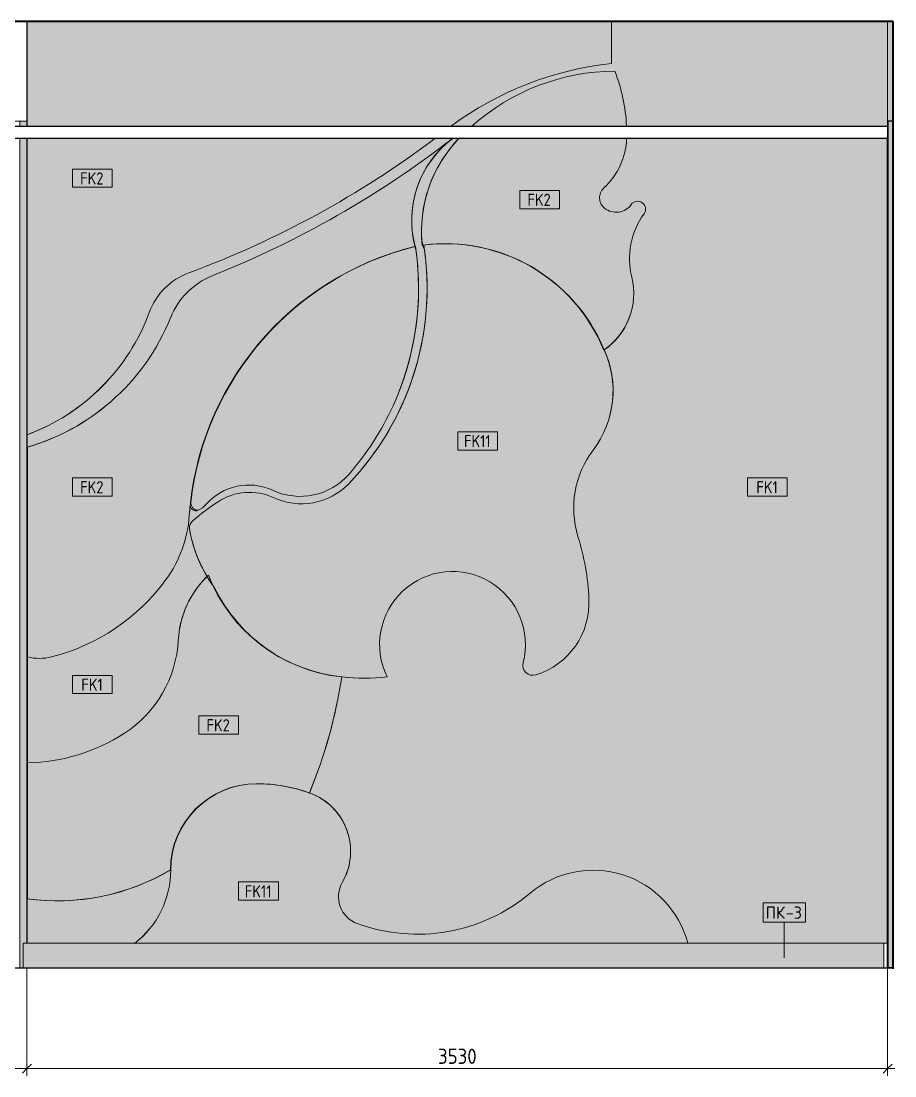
# Model space of a CAD drawing. Header units: millimetres. Extents: x 39286 to 136192, y -1987 to 27400.
# Drawn here: x 114817 to 118401, y -444 to 3881 of the extents above; entities that cross this region are included whole.
import ezdxf

# ---------------------------------------------------------------- set-up
doc = ezdxf.new("R2010")
doc.units = ezdxf.units.MM
for name, color, linetype, lineweight in [('A-ANNO-DIMS', 7, 'Continuous', 9), ('A-ANNO-DIMS-25', 7, 'Continuous', 9), ('A-FLOR', 7, 'Continuous', 9), ('A-GENM', 7, 'Continuous', 9), ('A-GENM-IDEN', 7, 'Continuous', 9), ('A-GLAZ-CWMG', 7, 'Continuous', 9), ('A-WALL-IDEN', 7, 'Continuous', 9), ('A-WALL-PATT', 7, 'Continuous', 9), ('I-WALL', 7, 'Continuous', 9)]:
    doc.layers.add(name, color=color, linetype=linetype, lineweight=lineweight)
for name, color, linetype, lineweight, true_color in [('A-CLNG-FNSH-1', 7, 'Continuous', 30, 0x3c3c3c), ('A-FLOR-1', 7, 'Continuous', 9, 0x787878), ('A-FLOR-FNSH-1', 7, 'Continuous', 40, 0x3c3c3c), ('A-FLOR-FNSH-2', 7, 'Continuous', 30, 0x3c3c3c), ('A-WALL-4', 7, 'Continuous', 30, 0x3c3c3c), ('A-WALL-5', 7, 'Continuous', 40, 0x3c3c3c), ('A-WALL-FNSH-3', 7, 'Continuous', 30, 0x3c3c3c), ('I-WALL-1', 7, 'Continuous', 9, 0x787878)]:
    doc.layers.add(name, color=color, linetype=linetype, lineweight=lineweight, true_color=true_color)
doc.styles.add('GOST Common_5', font='GOST_Common.ttf', dxfattribs={"width": 0.9, "height": 50})
doc.styles.add('GOST Common_6', font='GOST_Common.ttf', dxfattribs={"height": 50})
doc.styles.add('ISOCPEUR_2', font='isocpeur.ttf', dxfattribs={"width": 0.9, "height": 62.5})
doc.dimstyles.new('ISO-2_5_0_9К_БОЛЬШОЙ_округление', dxfattribs={"dimscale": 304.8, "dimtxt": 62.248823, "dimasz": 0.123031, "dimexe": 0.098425, "dimexo": 0, "dimgap": 0, "dimtad": 1, "dimdec": 0, "dimrnd": 10, "dimzin": 0, "dimdsep": 46, "dimtxsty": 'ISOCPEUR_2', "dimblk1": 'OBLIQUE', "dimblk2": 'OBLIQUE', "dimsah": 1, "dimcen": 0.09, "dimdle": 0.098425, "dimazin": 0, "dimtfac": 1, "dimtdec": 4, "dimtix": 1, "dimtmove": 0, "dimatfit": 3, "dimfxl": 1, "dimtvp": 1, "dimtolj": 1, "dimtzin": 0, "dimarcsym": 2})
pattern_1 = [(45, (142208.06, 0), (-14.25598, 14.25598), []), (45, (142222.316, 0), (-14.25598, 14.25598), [25.202, -5.04, 0.8382, -4.202])]

# ---------------------------------------------------------------- blocks, each defined once
blk = doc.blocks.new('Плинтус - Плинтус керамогранит бежевый-32865269-Развертка 1_38-5')
at = {"layer": 'A-GENM'}
blk.add_hatch(color=256, dxfattribs=at).paths.add_polyline_path([(-44080.6, 0), (-42416, 0), (-42416, 100), (-45946, 100), (-45946, 0), (-44202.1, 0)])
for q in [(-42416, 100), (-45946, 0)]:
    blk.add_line((-45946, 100), q, dxfattribs=at)
blk = doc.blocks.new('Плинтус - Плинтус керамогранит бежевый-32865270-Развертка 1_38-5')
at = {"layer": 'A-GENM'}
for p, q in [((-42401, 100), (-42416, 100)), ((-42416, 0), (-42416, 100)), ((-42401, 0), (-42401, 100)), ((-42416, 0), (-42401, 0))]:
    blk.add_line(p, q, dxfattribs=at)
blk = doc.blocks.new('Плинтус - Плинтус керамогранит светло-серый-29857680-Развертка 1_38-5')
at = {"layer": 'A-GENM'}
blk.add_line((-45946, 0), (-45946, 100), dxfattribs=at)
blk = doc.blocks.new('Прямоугольный импост - Импост структурный с накладкой - 160мм Темный-V76-Развертка 1_38-5')
at = {"layer": 'A-GLAZ-CWMG'}
blk.add_hatch(color=256, dxfattribs=at).paths.add_polyline_path([(-45960, 0), (-45946, 0), (-45946, 100), (-45931, 100), (-45931, 2100), (-45960, 2100), (-45960, 40)])
blk.add_line((-45960, 2100), (-45960, 0), dxfattribs=at)
blk = doc.blocks.new('Прямоугольный импост - Импост структурный с накладкой - 160мм Темный-V78-Развертка 1_38-5')
at = {"layer": 'A-GLAZ-CWMG'}
h = blk.add_hatch(color=256, dxfattribs=at)
h.paths.add_polyline_path([(-45960, 2100), (-45931, 2100), (-45931, 3400), (-45960, 3400), (-45960, 2115)])
h.paths.add_polyline_path([(-45960, 3450), (-45931, 3450), (-45931, 3470), (-45960, 3470), (-45960, 3453.9)])
for p, q in [((-45960, 3470), (-45960, 3450)), ((-45960, 3400), (-45960, 2100))]:
    blk.add_line(p, q, dxfattribs=at)
blk = doc.blocks.new('М_стена_0001 - Типоразмер_без рамки-25382661-Развертка 1_38-5')
at = {"layer": 'A-WALL-IDEN'}
for p, q in [((-48378.1, 1988.1), (-48541.3, 1988.1)), ((-48541.3, 1988.1), (-48541.3, 1913.1)), ((-48378.1, 1913.1), (-48378.1, 1988.1)), ((-48541.3, 1913.1), (-48378.1, 1913.1))]:
    blk.add_line(p, q, dxfattribs=at)
blk = doc.blocks.new('Mark Reiling - Mark Reiling-26174330-Развертка 1_38-5')
at = {"layer": 'A-GENM-IDEN'}
for p, q in [((-42911.7, 265.6), (-42911.7, 186.8)), ((-42911.7, 265.6), (-42738.2, 265.6)), ((-42738.2, 265.6), (-42911.7, 265.6)), ((-42911.7, 265.6), (-42911.7, 186.8)), ((-42738.2, 186.8), (-42738.2, 265.6)), ((-42738.2, 186.8), (-42738.2, 265.6)), ((-42911.7, 186.8), (-42738.2, 186.8)), ((-42911.7, 186.8), (-42738.2, 186.8))]:
    blk.add_line(p, q, dxfattribs=at)
blk = doc.blocks.new('DIMBLOCK65-Развертка 1_38-5')
at = {"layer": 'A-ANNO-DIMS-25'}
for p, q in [((112632.9, 0), (112632.9, -443.6)), ((112632.9, -413.6), (112632.9, 0)), ((114840.9, 0), (114840.9, -443.6)), ((114840.9, -413.6), (114840.9, 0)), ((112632.9, -413.6), (114840.9, -413.6))]:
    blk.add_line(p, q, dxfattribs=at)
at = {"layer": 'A-ANNO-DIMS-25', "lineweight": 20}
for p, q in [((112632.9, -413.6), (112614.2, -432.4)), ((112632.9, -413.6), (112651.7, -394.9)), ((114840.9, -413.6), (114822.2, -432.4)), ((114840.9, -413.6), (114859.7, -394.9))]:
    blk.add_line(p, q, dxfattribs=at)
at = {"layer": 'A-ANNO-DIMS-25', "color": 0, "insert": (113663.3, -332), "char_height": 62.5, "width": 176.691, "attachment_point": 1, "line_spacing_factor": 1.149209, "style": 'ISOCPEUR_2'}
blk.add_mtext('2210', dxfattribs=at)
blk = doc.blocks.new('_Oblique')
at = {"color": 0, "linetype": 'ByBlock', "lineweight": -2}
blk.add_line((-0.5, -0.5), (0.5, 0.5), dxfattribs=at)
blk = doc.blocks.new('DIMBLOCK66-Развертка 1_38-5')
at = {"layer": 'A-ANNO-DIMS-25'}
for p, q in [((114840.9, 0), (114840.9, -443.6)), ((114840.9, -413.6), (114840.9, 0)), ((118370.9, 0), (118370.9, -443.6)), ((118370.9, -413.6), (118370.9, 0)), ((114840.9, -413.6), (118400.9, -413.6))]:
    blk.add_line(p, q, dxfattribs=at)
at = {"layer": 'A-ANNO-DIMS-25', "lineweight": 20}
for p, q in [((114840.9, -413.6), (114822.2, -432.4)), ((114840.9, -413.6), (114859.7, -394.9)), ((118370.9, -413.6), (118352.2, -432.4)), ((118370.9, -413.6), (118389.7, -394.9))]:
    blk.add_line(p, q, dxfattribs=at)
at = {"layer": 'A-ANNO-DIMS-25', "color": 0, "insert": (116526.9, -332), "char_height": 62.5, "width": 189.619, "attachment_point": 1, "line_spacing_factor": 1.149209, "style": 'ISOCPEUR_2'}
blk.add_mtext('3530', dxfattribs=at)

msp = doc.modelspace()

# ---------------------------------------------------------------- hatches: boundary and pattern name
at = {"layer": 'A-FLOR-1'}
h = msp.add_hatch(dxfattribs=at)
h.set_pattern_fill('FP_40', color=256, style=0, pattern_type=2)
h.set_pattern_definition(pattern_1)
h.paths.add_polyline_path([(116691.3, 3880), (118391.9, 3880), (118391.9, 3880.6), (114577.3, 3880.6), (114577.3, 3880), (116448.3, 3880)])
at = {"layer": 'A-WALL-PATT'}
h = msp.add_hatch(color=256, dxfattribs=at)
h.paths.add_polyline_path([(118370.9, 100), (118370.9, 3400), (117300.4, 3400), (117298.1, 3371.3), (117293, 3343.1), (117285.1, 3315.4), (117274.5, 3288.7), (117261.3, 3263.2), (117245.5, 3239.2), (117227.5, 3216.8), (117207.2, 3196.3), (117198.5, 3186.1), (117192.6, 3174), (117189.7, 3160.8), (117190.3, 3147.4), (117194.1, 3134.4), (117200.9, 3122.8), (117210.4, 3113.3), (117225.4, 3104.1), (117242, 3098.6), (117259.4, 3097), (117276.7, 3099.5), (117293.1, 3105.8), (117307.5, 3115.7), (117325.2, 3134.7), (117332.4, 3139.2), (117340.5, 3141.6), (117349, 3141.8), (117357.3, 3139.9), (117364.7, 3135.8), (117370.9, 3130), (117375.3, 3122.8), (117377.8, 3114.6), (117378, 3106.2), (117376, 3097.9), (117372, 3090.5), (117356.9, 3067.6), (117343.9, 3043.6), (117333, 3018.5), (117324.4, 2992.6), (117318, 2966), (117313.9, 2938.9), (117312.3, 2909.1), (117312.9, 2884.3), (117316, 2857.1), (117326.9, 2802.5), (117329.4, 2774.5), (117329.1, 2746.3), (117326, 2718.2), (117320.1, 2690.6), (117311.4, 2663.7), (117300, 2637.9), (117286.1, 2613.3), (117269.8, 2590.3), (117251.3, 2569), (117229.4, 2548.6), (117208.2, 2532.6), (117220.1, 2504), (117229.7, 2474.5), (117237, 2444.5), (117242, 2413.9), (117244.6, 2383), (117244.8, 2352.1), (117242.6, 2321.2), (117238.1, 2290.6), (117231.2, 2260.4), (117222, 2230.8), (117210.6, 2202), (117196.9, 2174.2), (117181.2, 2147.6), (117145.6, 2096.6), (117129.9, 2069.8), (117116.3, 2041.7), (117105, 2012.7), (117096, 1982.9), (117089.3, 1952.5), (117085.1, 1921.6), (117083.4, 1890.5), (117084.1, 1859.4), (117087.3, 1828.4), (117092.9, 1797.8), (117123.1, 1683.7), (117138.2, 1598.1), (117146.1, 1511.6), (117146.1, 1481.7), (117143.2, 1452), (117138, 1424.6), (117129.9, 1396.5), (117119.2, 1369.4), (117106, 1343.3), (117090.4, 1318.6), (117072.6, 1295.5), (117052.6, 1274.2), (117030.7, 1254.8), (117007.1, 1237.6), (116982, 1222.7), (116955.6, 1210.3), (116928.1, 1200.3), (116918.5, 1198.6), (116908.8, 1199.1), (116899.5, 1201.9), (116891.1, 1206.8), (116884.1, 1213.5), (116878.8, 1221.7), (116875.6, 1230.9), (116874.6, 1240.5), (116875.9, 1250.2), (116882, 1279.9), (116885.1, 1310.1), (116885.1, 1340.4), (116882, 1370.6), (116875.9, 1400.3), (116866.8, 1429.3), (116854.8, 1457.1), (116840.1, 1483.6), (116822.7, 1508.5), (116802.9, 1531.5), (116780.9, 1552.4), (116756.9, 1570.9), (116731.1, 1586.9), (116703.8, 1600.2), (116675.4, 1610.7), (116646, 1618.2), (116616, 1622.7), (116585.7, 1624.2), (116555.4, 1622.6), (116525.4, 1617.9), (116496.1, 1610.2), (116467.6, 1599.5), (116440.5, 1586.1), (116414.8, 1569.9), (116390.9, 1551.3), (116369, 1530.3), (116349.3, 1507.2), (116332.1, 1482.2), (116317.5, 1455.6), (116305.7, 1427.7), (116296.7, 1398.7), (116290.8, 1368.9), (116287.9, 1338.7), (116288.2, 1306.9), (116291.3, 1278.2), (116297.6, 1248.5), (116306.8, 1219.6), (116319, 1191.8), (116225.6, 1187), (116132.2, 1191.8), (116110, 1070.3), (116080.2, 949.9), (116043.4, 831.7), (115999.7, 716.5), (116025.3, 705.7), (116049.6, 692.2), (116072.3, 676.1), (116093.2, 657.6), (116111.8, 637), (116128.1, 614.5), (116141.9, 590.3), (116152.9, 564.7), (116161, 538.1), (116166.2, 510.8), (116168.3, 480.6), (116167.6, 455.2), (116163.6, 427.4), (116156.7, 400.5), (116146.9, 374.6), (116134.4, 349.9), (116123.1, 322.9), (116118.7, 294.1), (116121.6, 265), (116131.6, 237.5), (116148.1, 213.4), (116170, 194.1), (116196, 180.7), (116240.8, 166.1), (116286.4, 154.4), (116332.7, 145.7), (116379.5, 140), (116426.5, 137.5), (116473.6, 138), (116520.6, 141.6), (116569.8, 148.8), (116613.4, 157.9), (116658.7, 170.6), (116703.2, 186.3), (116746.5, 204.8), (116788.5, 226.1), (116829.1, 250.1), (116868, 276.7), (116905, 305.8), (116934.3, 327.9), (116959.6, 344.3), (116989.1, 360), (117019.8, 373.2), (117051.5, 383.9), (117084, 391.8), (117117, 397.1), (117150.3, 399.5), (117183.8, 399.2), (117217, 396.1), (117250, 390.3), (117282.3, 381.7), (117313.8, 370.5), (117344.2, 356.7), (117373.4, 340.4), (117401.1, 321.7), (117427.2, 300.8), (117451.5, 277.8), (117473.8, 252.9), (117493.9, 226.2), (117511.7, 197.9), (117527.1, 168.3), (117540, 137.4), (117550.3, 105.6), (117551.6, 100), (118355.9, 100)])
h.paths.add_polyline_path([(114840.9, 100), (115282, 100), (115288.2, 104.6), (115313.8, 127), (115337.3, 151.6), (115360.2, 180.7), (115377.3, 206.6), (115393.9, 237.7), (115406.8, 268), (115417.3, 300.5), (115424.9, 334), (115429.4, 369.5), (115430.6, 400.7), (115384, 375.1), (115338.3, 353.2), (115292.2, 334.1), (115244.3, 317.3), (115195.6, 303.2), (115145.9, 291.7), (115091.1, 282.5), (115044.8, 277.2), (114990.5, 274.2), (114939.6, 274.2), (114889.3, 277), (114840.9, 282.2), (114840.9, 100)])
h.paths.add_polyline_path([(114843.1, 840), (114885.3, 841.9), (114927.4, 846.2), (114969.1, 852.8), (115010.4, 861.7), (115051.1, 872.9), (115091.1, 886.4), (115130.4, 902.1), (115168.6, 919.9), (115205.9, 939.9), (115241.9, 961.9), (115273, 983.9), (115302.2, 1008.2), (115329.5, 1034.8), (115354.9, 1063.9), (115377.3, 1093.9), (115397.6, 1126.1), (115415.7, 1160.5), (115430.4, 1194.7), (115442.6, 1230.7), (115452, 1267.6), (115458.4, 1305.1), (115464.7, 1373), (115469.7, 1402.6), (115476.4, 1430.1), (115485.2, 1457.3), (115496.3, 1484.4), (115509.3, 1510.7), (115524.2, 1535.8), (115541, 1559.9), (115562.1, 1585.3), (115564.4, 1588.1), (115579.6, 1603.8), (115560.7, 1638.7), (115558.5, 1642.9), (115544.6, 1673.4), (115532.5, 1704.7), (115522.2, 1736.6), (115513.7, 1769.1), (115507.1, 1802), (115508, 1810.4), (115510.8, 1818.6), (115515.1, 1825.7), (115520.9, 1831.9), (115575, 1875), (115624.7, 1910.1), (115645.1, 1922.2), (115666.7, 1932.1), (115689.2, 1939.8), (115712.3, 1945.1), (115735.9, 1948.1), (115759.6, 1948.6), (115783.3, 1946.8), (115806.6, 1942.5), (115829.4, 1935.9), (115877.3, 1916.5), (115904.2, 1908.8), (115931.6, 1903.8), (115960.1, 1901.7), (115988.6, 1902.6), (116016.9, 1906.4), (116044.5, 1913.2), (116071.1, 1922.8), (116094.1, 1933.6), (116117.9, 1947.9), (116142.4, 1966.6), (116162.3, 1985.3), (116237.9, 2073.1), (116304.3, 2167.8), (116342.5, 2236), (116361.4, 2269.9), (116383.9, 2321.3), (116407.9, 2377.1), (116423.9, 2426.5), (116443.4, 2488.5), (116454.6, 2540.3), (116467.5, 2602.8), (116473.6, 2656.5), (116479.9, 2719.1), (116480.7, 2773.5), (116480.6, 2836), (116475.4, 2895.4), (116470.2, 2946.4), (116465.4, 2961.9), (116462, 2961.6), (116459.3, 3001.4), (116459.6, 3041.2), (116462.7, 3081), (116464.5, 3092.5), (116466.4, 3107.5), (116473.7, 3143.7), (116475.9, 3152), (116477.6, 3159.3), (116480.3, 3168.4), (116483.3, 3179.3), (116486.6, 3189), (116489.2, 3197.4), (116492.1, 3205.1), (116495.3, 3214.2), (116499.9, 3225.3), (116503.5, 3234.6), (116506.5, 3240.9), (116509.5, 3248.2), (116526.1, 3281.2), (116544.7, 3313), (116567.5, 3346.1), (116588.3, 3372.6), (116612.9, 3400), (116588.1, 3400), (116567.5, 3383.8), (116546.1, 3364.1), (116540.9, 3358.9), (116526.1, 3342.9), (116519.9, 3336.1), (116510.9, 3325), (116498.6, 3308.8), (116487.4, 3292.2), (116485, 3288.5), (116484.6, 3288.6), (116472.1, 3267.1), (116468.6, 3260.3), (116468.2, 3260.4), (116454.1, 3231), (116442.2, 3199.8), (116432.9, 3169.3), (116425.7, 3136.8), (116421.1, 3103), (116419.5, 3072.7), (116419.3, 3064.7), (116419.7, 3048.9), (116420.8, 3028.5), (116422.7, 3010.7), (116425, 2994.3), (116426.6, 2984.9), (116432.6, 2958.2), (116433, 2956.5), (116434.3, 2956.9), (116435.3, 2947.6), (116436.2, 2943.9), (116442.8, 2873.4), (116445.6, 2846), (116445.7, 2839.7), (116446.1, 2833.2), (116445.9, 2779.2), (116446.1, 2734.5), (116445.7, 2729.1), (116445.7, 2725.7), (116438.9, 2656.5), (116435.9, 2623.5), (116435.3, 2620.3), (116435, 2616.9), (116414.1, 2509.6), (116383.1, 2404.8), (116342.5, 2303.4), (116291.5, 2204.5), (116231.2, 2110.9), (116160.8, 2022.1), (116140.3, 2001.3), (116118.6, 1983.6), (116096.5, 1969), (116071.1, 1955.8), (116044.5, 1945.4), (116015.1, 1937.7), (115987.4, 1933.5), (115959.5, 1932.2), (115931.5, 1933.9), (115903.3, 1938.6), (115875.8, 1946.4), (115826, 1966.4), (115802, 1973.2), (115777.3, 1977.3), (115752.3, 1978.8), (115725.5, 1977.3), (115700.5, 1973.2), (115676.3, 1966.4), (115655.1, 1958.1), (115630.6, 1945.1), (115610.5, 1931.5), (115592.8, 1916.8), (115571.6, 1895.3), (115560.5, 1885.1), (115543, 1875), (115537.2, 1873.3), (115531.8, 1873.1), (115526.2, 1874.2), (115520.7, 1877), (115516.4, 1880.9), (115513.2, 1885.4), (115511.2, 1890.3), (115507, 1853.8), (115503, 1816.3), (115497.2, 1783.6), (115488.7, 1749.2), (115476.4, 1712.2), (115464.5, 1682.6), (115448.9, 1650.8), (115431.1, 1620.1), (115411.2, 1590.7), (115381.7, 1552.7), (115350.1, 1516.4), (115316.4, 1482), (115280.8, 1449.6), (115243.4, 1419.4), (115204.3, 1391.3), (115163.6, 1365.6), (115121.6, 1342.2), (115078.2, 1321.3), (115033.7, 1303), (114988.2, 1287.2), (114941.9, 1274.2), (114917.4, 1269.6), (114892.5, 1268), (114866, 1269.9), (114843.1, 1274.2), (114843.1, 841.9)])
h.paths.add_polyline_path([(114841.9, 2133.8), (114935.7, 2166.5), (115024.2, 2208.6), (115107.6, 2260), (115184.9, 2320.2), (115224.3, 2356.5), (115261.4, 2395.1), (115296.2, 2435.8), (115328.5, 2478.5), (115358.2, 2523.1), (115385.2, 2569.3), (115409.5, 2617.1), (115430.9, 2666.3), (115443.7, 2694.2), (115459.4, 2720.7), (115477.6, 2745.6), (115498.3, 2768.5), (115521.2, 2789.1), (115546, 2807.4), (115572.6, 2823), (115600.6, 2835.9), (115776.9, 2911.3), (115949.6, 2994.8), (116118.3, 3086.3), (116282.5, 3185.5), (116441.9, 3292.2), (116587.7, 3400), (116513.3, 3400), (116393.1, 3311.7), (116225.5, 3201.2), (116052.5, 3099.4), (115874.5, 3006.6), (115691.9, 2923), (115505.4, 2848.8), (115483.5, 2839.7), (115462.5, 2828.7), (115442.6, 2815.9), (115423.8, 2801.4), (115406.3, 2785.4), (115390.3, 2767.9), (115375.8, 2749.2), (115363.1, 2729.2), (115352.1, 2708.2), (115334.3, 2666.3), (115306.7, 2602.4), (115261.7, 2522.8), (115208.3, 2448.6), (115147.2, 2380.5), (115079.2, 2319.4), (115004.9, 2266.1), (114925.4, 2221), (114841.9, 2184.8), (114841.9, 2134.2)])
h.paths.add_polyline_path([(116650.9, 3450), (116665.5, 3450), (116691.3, 3472.3), (116729.8, 3502.2), (116769.8, 3530), (116813.3, 3556.6), (116858.3, 3580.8), (116904.5, 3602.3), (116951.9, 3621.2), (117001.7, 3637.7), (117049.6, 3650.7), (117099.5, 3661.3), (117150, 3669), (117200.8, 3673.8), (117251.8, 3675.7), (117267.6, 3631.5), (117280.4, 3586.3), (117290.1, 3540.3), (117296.7, 3493.8), (117300.1, 3450), (118370.9, 3450), (118370.9, 3880), (117238.6, 3880), (117238.6, 3706.8), (117115.6, 3687.6), (116995, 3657.3), (116877.6, 3616), (116764.5, 3564.2), (116656.6, 3502.2), (116582.5, 3450), (116649.3, 3450)])
h = msp.add_hatch(color=256, dxfattribs=at)
h.paths.add_polyline_path([(114944.3, 274.4), (114995, 274.7), (115045.7, 277.7), (115096.1, 283.6), (115146.1, 292.3), (115195.6, 303.7), (115244.3, 317.8), (115292.2, 334.6), (115339.1, 354.1), (115384.9, 376.2), (115429.2, 400.6), (115431, 434.4), (115434.6, 462), (115441.3, 492.1), (115450.6, 521.5), (115462.4, 550), (115478.3, 580.1), (115494.9, 605.6), (115513.7, 629.7), (115534.5, 652.2), (115557.3, 672.8), (115581.7, 691.3), (115607.7, 707.7), (115635.1, 721.7), (115663.6, 733.4), (115693, 742.5), (115723.1, 749), (115753.7, 752.9), (115784.5, 754.1), (115824.5, 752.8), (115860.6, 749.5), (115898.8, 743.6), (115930.6, 737.1), (115966.2, 727.5), (115999.6, 716.4), (116043.4, 831.7), (116080.4, 950.3), (116110, 1070.4), (116132.2, 1191.8), (116087.4, 1198.1), (116043.2, 1207.4), (115999.4, 1219.8), (115957.1, 1235), (115915.7, 1253.1), (115875.6, 1274), (115837, 1297.6), (115800.2, 1323.9), (115765.2, 1352.5), (115730.1, 1385.9), (115700.3, 1418.2), (115673.1, 1452), (115647.3, 1489), (115623.9, 1527.7), (115604.8, 1565.1), (115591.5, 1584.5), (115579.9, 1603.8), (115562.6, 1585.9), (115543.1, 1562.5), (115525.9, 1538.3), (115510.6, 1512.8), (115497.2, 1486.3), (115485.2, 1457), (115476.2, 1429.1), (115469.3, 1400.7), (115464.5, 1371.8), (115458.4, 1305.1), (115452, 1267.6), (115442.6, 1230.7), (115430.4, 1194.7), (115415.3, 1159.7), (115397.6, 1126.1), (115377.3, 1093.9), (115354.5, 1063.4), (115329.5, 1034.8), (115302.2, 1008.2), (115273, 983.9), (115241.9, 961.9), (115205.9, 939.9), (115168.6, 919.9), (115130.4, 902.1), (115091.1, 886.4), (115051.1, 872.9), (115010.4, 861.7), (114969.1, 852.8), (114927.4, 846.2), (114885.3, 841.9), (114843.1, 840), (114843.1, 282.3), (114893.6, 277), (114939.1, 274.7)])
h.paths.add_polyline_path([(114892.5, 1268), (114917.4, 1269.6), (114941.9, 1274.2), (114990.5, 1288), (115033.7, 1303), (115078.2, 1321.3), (115121.6, 1342.2), (115163.6, 1365.6), (115204.3, 1391.3), (115243.4, 1419.4), (115283.4, 1452), (115316.4, 1482), (115350.1, 1516.4), (115381.7, 1552.7), (115411.2, 1590.7), (115431.1, 1620.1), (115448.9, 1650.8), (115464.5, 1682.6), (115477.7, 1715.5), (115488.7, 1749.2), (115497.2, 1783.6), (115503.4, 1818.6), (115507, 1853.8), (115520.7, 1971.4), (115545.8, 2087.2), (115581.9, 2200), (115628.8, 2308.7), (115686, 2412.4), (115753, 2510), (115829.1, 2600.7), (115913.6, 2683.7), (116005.8, 2758), (116104.7, 2823.1), (116209.5, 2878.2), (116319.2, 2923), (116432.6, 2956.9), (116425, 2992.4), (116420.5, 3028.5), (116419.1, 3064.7), (116420.8, 3101), (116425.7, 3137), (116433.6, 3172.4), (116444.5, 3207), (116448.4, 3216.4), (116454.1, 3231), (116468.2, 3260.4), (116468.7, 3260.5), (116475.1, 3272.8), (116479.5, 3279.7), (116484.6, 3288.6), (116485.1, 3288.6), (116494.5, 3303.5), (116516.5, 3332.4), (116540.9, 3359.3), (116567.5, 3383.9), (116587.7, 3400), (116441.9, 3292.2), (116282.5, 3185.5), (116118.3, 3086.3), (115949.6, 2994.8), (115771.9, 2909.1), (115600.6, 2835.9), (115572.6, 2823), (115546, 2807.4), (115521.2, 2789.1), (115498.3, 2768.5), (115476.4, 2743.9), (115459.4, 2720.7), (115442.6, 2691.6), (115430.8, 2666.2), (115408.3, 2614.8), (115385.2, 2569.3), (115358.2, 2523.1), (115328.5, 2478.5), (115296.2, 2435.8), (115261.4, 2395.1), (115224.3, 2356.5), (115184.9, 2320.2), (115107.6, 2260), (115024.2, 2208.5), (114935.7, 2166.4), (114843.1, 2134.2), (114843.1, 1274.2), (114869, 1269.5), (114885.3, 1268.5)])
h.paths.add_polyline_path([(114841.4, 2184.8), (114925.4, 2221), (115004.9, 2266.1), (115079.2, 2319.4), (115147.2, 2380.5), (115208.3, 2448.6), (115261.7, 2522.8), (115306.7, 2602.4), (115354.9, 2713.7), (115363.1, 2729.2), (115375.8, 2749.2), (115390.3, 2767.9), (115406.3, 2785.4), (115423.8, 2801.4), (115442.6, 2815.9), (115462.5, 2828.7), (115483.5, 2839.7), (115505.4, 2848.8), (115691.9, 2923), (115874.5, 3006.6), (116052.5, 3099.4), (116225.5, 3201.2), (116393.1, 3311.7), (116513.3, 3400), (114841.4, 3400), (114841.4, 2241.3)])
h.paths.add_polyline_path([(117208, 2532.5), (117231.5, 2550.6), (117251.4, 2569.2), (117269.9, 2590.5), (117286.9, 2614.7), (117300, 2638), (117311.4, 2663.9), (117320.3, 2691.8), (117326.1, 2719.4), (117329.1, 2748.3), (117329.4, 2774.5), (117326.9, 2802.5), (117316, 2857.1), (117312.9, 2884.3), (117312.2, 2911.6), (117313.9, 2938.9), (117318, 2966), (117324.4, 2992.6), (117333, 3018.5), (117343.9, 3043.6), (117356.9, 3067.6), (117372, 3090.5), (117376, 3097.9), (117378, 3106.2), (117377.8, 3114.6), (117375.3, 3122.8), (117370.9, 3130), (117364.7, 3135.8), (117357.3, 3139.9), (117349, 3141.8), (117340.5, 3141.6), (117332.4, 3139.2), (117325.2, 3134.7), (117307.5, 3115.7), (117293.1, 3105.8), (117276.7, 3099.5), (117259.4, 3097), (117242, 3098.6), (117225.4, 3104.1), (117210.4, 3113.3), (117200.9, 3122.8), (117194.1, 3134.4), (117190.3, 3147.4), (117189.7, 3160.8), (117192.6, 3174), (117198.5, 3186.1), (117207.2, 3196.3), (117227.5, 3216.8), (117245.5, 3239.2), (117261.3, 3263.2), (117274.5, 3288.7), (117285.1, 3315.4), (117293, 3343.1), (117298.1, 3371.3), (117300.1, 3400), (116612.9, 3400), (116586.4, 3370.3), (116562, 3338.7), (116540, 3305.4), (116520.5, 3270.7), (116503.5, 3234.6), (116489.2, 3197.4), (116477.6, 3159.3), (116468.7, 3120.4), (116462.7, 3081), (116459.6, 3041.2), (116459.6, 2997.5), (116462, 2961.6), (116511.3, 2966.4), (116554.2, 2968), (116600.5, 2966.7), (116646.6, 2962.3), (116692.2, 2954.8), (116737.3, 2944.4), (116781.6, 2931.1), (116824.9, 2914.8), (116868.5, 2895), (116869.5, 2895.4), (116909.9, 2873.8), (116948.9, 2849.5), (116986.5, 2822.5), (117022.2, 2793.1), (117055.9, 2761.5), (117087.5, 2727.6), (117116.7, 2691.8), (117143.6, 2653.9), (117168.1, 2614.2), (117189.5, 2573.6), (117206.9, 2535.5)])
h.paths.add_polyline_path([(116800.2, 3450), (117299.9, 3450), (117296.7, 3493.8), (117290.1, 3540.3), (117280.4, 3586.3), (117267.6, 3631.5), (117251.8, 3675.7), (117200.8, 3673.8), (117150, 3669), (117099.5, 3661.3), (117049.6, 3650.7), (117000.3, 3637.3), (116951.9, 3621.2), (116904.5, 3602.3), (116858.3, 3580.8), (116813.3, 3556.6), (116769.8, 3530), (116727.9, 3500.9), (116687.7, 3469.4), (116665.5, 3450), (116727.9, 3450)])
h.paths.add_polyline_path([(115059.6, 3450), (116582.5, 3450), (116656.6, 3502.2), (116764.5, 3564.2), (116877.6, 3616), (116995, 3657.3), (117115.6, 3687.6), (117238.6, 3706.8), (117238.6, 3880), (114841.4, 3880), (114841.4, 3450), (115050.4, 3450)])
at = {"layer": 'I-WALL'}
h = msp.add_hatch(color=256, dxfattribs=at)
h.paths.add_polyline_path([(114841.4, 2185.1), (114841.4, 3400), (114840.9, 3400), (114840.9, 2185.1)])
h.paths.add_polyline_path([(114841.4, 3450), (114841.4, 3880), (114840.9, 3880), (114840.9, 3450)])
for points in [[(118391.9, 3470), (118391.9, 3880), (118370.9, 3880), (118370.9, 3470), (118371.9, 3470)], [(114841.9, 282.1), (114841.8, 2185), (114841.4, 2185.1), (114840.9, 2184.8), (114840.9, 282.2)]]:
    msp.add_hatch(color=256, dxfattribs=at).paths.add_polyline_path(points)
h = msp.add_hatch(color=256, dxfattribs=at)
h.paths.add_polyline_path([(116387.6, 100), (117551.6, 100), (117550.3, 105.6), (117539.8, 138), (117525.9, 170.6), (117511.7, 197.9), (117493.9, 226.2), (117473.8, 252.9), (117451.5, 277.8), (117427.2, 300.8), (117401.1, 321.7), (117373.4, 340.4), (117344.2, 356.7), (117313.8, 370.5), (117282.3, 381.7), (117250, 390.3), (117217, 396.1), (117183.8, 399.2), (117150.3, 399.5), (117117, 397.1), (117084, 391.8), (117051.5, 383.9), (117019.8, 373.2), (116989.1, 360), (116959.6, 344.3), (116931.5, 326.2), (116905, 305.8), (116868, 276.7), (116829.1, 250.1), (116788.5, 226.1), (116746.5, 204.8), (116703.2, 186.3), (116658.7, 170.6), (116613.4, 157.9), (116567.3, 148.2), (116520.6, 141.6), (116473.6, 138), (116426.5, 137.5), (116379.5, 140), (116332.7, 145.7), (116286.4, 154.4), (116240.8, 166.1), (116196, 180.7), (116170, 194.1), (116148.1, 213.4), (116131.5, 237.7), (116121.6, 265), (116118.7, 294.1), (116123.1, 322.9), (116134.4, 349.9), (116146.9, 374.6), (116156.7, 400.5), (116163.7, 427.8), (116167.6, 455.9), (116168.4, 483.1), (116166.2, 510.8), (116161, 538.1), (116152.8, 564.7), (116141.8, 590.3), (116128.1, 614.5), (116111.7, 637), (116093.1, 657.6), (116072.2, 676.1), (116049.5, 692.2), (116025.1, 705.7), (116001.2, 715.9), (115962.4, 728.6), (115930.6, 737.1), (115894.5, 744.5), (115858.1, 749.9), (115821.4, 753.1), (115784.5, 754.1), (115753.7, 752.8), (115723.1, 748.8), (115693, 742.1), (115663.6, 732.8), (115635.1, 721), (115607.7, 706.8), (115581.7, 690.2), (115557.3, 671.4), (115534.5, 650.6), (115513.7, 627.8), (115494, 602), (115478.3, 577.4), (115464.1, 550), (115452.3, 521.5), (115443, 492.1), (115436.3, 462), (115432.3, 431.4), (115429.4, 366.6), (115424.9, 332.9), (115417.3, 299.7), (115406.8, 267.4), (115393.4, 236.1), (115377.3, 206.1), (115358.6, 177.7), (115337.3, 151.1), (115313.8, 126.5), (115288.2, 104.2), (115282.5, 100), (116326.8, 100)])
h.paths.add_polyline_path([(116226, 1187), (116319, 1191.8), (116306.8, 1219.6), (116297.2, 1250.2), (116291.1, 1279.9), (116288, 1308.4), (116287.9, 1338.7), (116290.8, 1368.9), (116296.7, 1398.7), (116305.7, 1427.7), (116317.5, 1455.6), (116332.1, 1482.2), (116349.3, 1507.2), (116369, 1530.3), (116390.9, 1551.3), (116414.8, 1569.9), (116440.5, 1586.1), (116467.6, 1599.5), (116496.1, 1610.2), (116525.4, 1617.9), (116555.4, 1622.6), (116585.7, 1624.2), (116616, 1622.7), (116646, 1618.2), (116675.4, 1610.7), (116703.8, 1600.2), (116731.1, 1586.9), (116756.9, 1570.9), (116780.9, 1552.4), (116802.9, 1531.5), (116822.7, 1508.5), (116840.1, 1483.6), (116854.8, 1457.1), (116867.3, 1427.7), (116876.2, 1398.7), (116882.2, 1368.9), (116885.1, 1338.7), (116884.9, 1308.4), (116881.7, 1278.2), (116875.6, 1247.7), (116874.6, 1240.5), (116875.9, 1229.9), (116878.8, 1221.7), (116884.1, 1213.5), (116891.1, 1206.8), (116899.5, 1201.9), (116908.8, 1199.1), (116918.5, 1198.6), (116928.1, 1200.3), (116955.6, 1210.3), (116982, 1222.7), (117007.1, 1237.6), (117030.7, 1254.8), (117052.6, 1274.2), (117072.6, 1295.5), (117090.4, 1318.6), (117106, 1343.3), (117119.2, 1369.4), (117129.9, 1396.5), (117138, 1424.6), (117143.4, 1453.3), (117146.1, 1482.4), (117146.1, 1511.6), (117138.2, 1598.1), (117123.1, 1683.7), (117092.9, 1797.8), (117087.3, 1828.4), (117084.1, 1859.4), (117083.4, 1890.5), (117085.1, 1921.6), (117089.3, 1952.5), (117096, 1982.9), (117105, 2012.7), (117116.3, 2041.7), (117129.9, 2069.8), (117145.6, 2096.6), (117181.3, 2147.8), (117197.1, 2174.7), (117210.8, 2202.7), (117222.3, 2231.8), (117231.5, 2261.6), (117238.3, 2292.1), (117242.8, 2323.6), (117244.8, 2354.2), (117244.4, 2385.5), (117241.5, 2416.8), (117236.2, 2447.9), (117229.3, 2475.8), (117219, 2506.8), (117206.9, 2535.5), (117187.9, 2577.2), (117166.3, 2617.6), (117142, 2656.5), (117115.3, 2693.7), (117086.3, 2729.1), (117054.9, 2762.5), (117021.5, 2793.8), (116986.1, 2822.9), (116948.8, 2849.6), (116909.9, 2873.8), (116869.5, 2895.4), (116868.5, 2895), (116867.1, 2895.8), (116824.9, 2914.8), (116781.6, 2931.1), (116737.3, 2944.4), (116691.3, 2955), (116646.6, 2962.3), (116599.2, 2966.7), (116557.1, 2967.9), (116511.1, 2966.3), (116468.5, 2962.2), (116480.6, 2844.8), (116480.7, 2726.8), (116468.8, 2609.4), (116445.1, 2493.8), (116409.7, 2381.2), (116363, 2272.8), (116305.5, 2169.7), (116237.9, 2072.9), (116160.8, 1983.6), (116140.3, 1964.6), (116117.9, 1947.9), (116094, 1933.5), (116068.7, 1921.7), (116042.3, 1912.5), (116015.1, 1906), (115987.4, 1902.4), (115959.5, 1901.7), (115931.6, 1903.8), (115904.2, 1908.8), (115877.3, 1916.5), (115829.4, 1935.9), (115806.6, 1942.5), (115783.3, 1946.8), (115759.6, 1948.6), (115735.9, 1948.1), (115712.3, 1945.1), (115689.2, 1939.8), (115666.7, 1932.1), (115645.1, 1922.2), (115624.7, 1910.1), (115571.6, 1872.6), (115520.7, 1831.7), (115515.1, 1825.7), (115510.7, 1818.4), (115508, 1810.4), (115507.1, 1802), (115513.7, 1769.1), (115522.2, 1736.6), (115532.5, 1704.7), (115544.6, 1673.4), (115558.5, 1642.9), (115574.2, 1613.2), (115591.5, 1584.5), (115610.5, 1556.8), (115630, 1520), (115651.9, 1484.6), (115675.9, 1450.6), (115702, 1418.2), (115730.1, 1387.5), (115760.1, 1358.6), (115791.8, 1331.7), (115825.2, 1306.9), (115860.1, 1284.1), (115896.3, 1263.7), (115933.8, 1245.5), (115972.3, 1229.8), (116011.7, 1216.5), (116051.9, 1205.7), (116092.7, 1197.5), (116134, 1191.8), (116205.3, 1188.1)])
h.paths.add_polyline_path([(115543, 1875), (115560.5, 1885.1), (115575.4, 1898.8), (115592.8, 1916.8), (115612, 1932.8), (115632.9, 1946.6), (115655.1, 1958.1), (115678.4, 1967.2), (115702.6, 1973.7), (115727.3, 1977.6), (115752.3, 1978.8), (115777.3, 1977.3), (115802, 1973.2), (115826, 1966.4), (115875.8, 1946.4), (115903.3, 1938.6), (115931.6, 1933.9), (115962.4, 1932.3), (115988.6, 1933.6), (116019.2, 1938.6), (116046.9, 1946.4), (116073.5, 1957), (116096.5, 1969), (116120.4, 1984.8), (116142.4, 2003.1), (116162.3, 2023.6), (116231.2, 2110.9), (116291.5, 2204.5), (116342.5, 2303.4), (116383.9, 2406.9), (116415.1, 2513.9), (116435.9, 2623.5), (116446.1, 2734.5), (116445.6, 2846), (116434.3, 2956.9), (116315.6, 2921.1), (116201.1, 2873.4), (116092, 2814.4), (115989.5, 2744.6), (115894.6, 2664.8), (115808.3, 2575.7), (115731.4, 2478.3), (115664.9, 2373.7), (115609.2, 2262.9), (115565.1, 2146.9), (115533, 2027.1), (115513.2, 1904.7), (115514.3, 1897), (115517.2, 1889.8), (115521.9, 1883.7), (115528.1, 1878.9), (115535.3, 1876), (115538.4, 1875.6)])
at = {"layer": 'I-WALL-1'}
h = msp.add_hatch(dxfattribs=at)
h.set_pattern_fill('FP_41', color=256, style=0, pattern_type=2)
h.set_pattern_definition([(0, (142208.0605, 0), (30.48, 7.62), [2.515, -20.345, 2.515, -20.345, -121.92]), (0, (142208.0605, 0), (30.48, 7.62), [-45.72, 2.515, -43.205, 2.515, -20.345, -53.34]), (0, (142208.0605, 0), (30.48, 7.62), [-114.3, 2.515, -12.725, 2.515, -35.585]), (120, (142219.4905, 3.81), (-21.8391136, 22.5864543), [2.515, -20.345, 2.515, -20.345, -121.92]), (120, (142219.4905, 3.81), (-21.8391136, 22.5864543), [-45.72, 2.515, -43.205, 2.515, -20.345, -53.34]), (120, (142219.4905, 3.81), (-21.8391136, 22.5864543), [-114.3, 2.515, -12.725, 2.515, -35.585]), (240, (142223.3005, 19.05), (-8.6408864, -30.2064543), [2.515, -20.345, 2.515, -20.345, -121.92]), (240, (142223.3005, 19.05), (-8.6408864, -30.2064543), [-45.72, 2.515, -43.205, 2.515, -20.345, -53.34]), (240, (142223.3005, 19.05), (-8.6408864, -30.2064543), [-114.3, 2.515, -12.725, 2.515, -35.585])])
h.paths.add_polyline_path([(118371.9, 0), (118391.9, 0), (118391.9, 3470), (118371.9, 3470), (118371.9, 237.7)])
h = msp.add_hatch(dxfattribs=at)
h.set_pattern_fill('FP_40', color=256, style=0, pattern_type=2)
h.set_pattern_definition(pattern_1)
h.paths.add_polyline_path([(118391.9, -5.1), (118392.1, -5.1), (118391.9, 237.7)])

# ---------------------------------------------------------------- linework, layer by layer
at = {"layer": 'A-CLNG-FNSH-1'}
for p, q in [((102862.9, 3450), (118370.9, 3450)), ((118370.9, 3450), (118370.9, 3400)), ((102862.9, 3400), (118370.9, 3400)), ((102869.9, 3401), (118370.9, 3401))]:
    msp.add_line(p, q, dxfattribs=at)
at = {"layer": 'A-FLOR'}
msp.add_line((114840.9, 3470), (112632.9, 3470), dxfattribs=at)
at = {"layer": 'A-FLOR-FNSH-1'}
msp.add_line((102841.8, 3880), (118392.1, 3880), dxfattribs=at)
at = {"layer": 'A-FLOR-FNSH-2'}
for p, q in [((106711, 0), (118370.9, 0)), ((118371.9, -5.1), (118371.9, 0)), ((106711.4, -0.1), (118392.1, -0.1))]:
    msp.add_line(p, q, dxfattribs=at)
at = {"layer": 'A-GENM-IDEN'}
msp.add_line((117947, 40.8), (117947, 185.8), dxfattribs=at)
at = {"layer": 'A-WALL-4'}
for p, q in [((118371.9, 3470), (118371.9, 3400)), ((118391.9, 3470), (118371.9, 3470)), ((118391.9, 0), (118371.9, 0))]:
    msp.add_line(p, q, dxfattribs=at)
at = {"layer": 'A-WALL-5'}
msp.add_line((118391.9, 3880.6), (118391.9, -5.1), dxfattribs=at)
at = {"layer": 'A-WALL-FNSH-3'}
for p, q in [((118370.9, 0), (118370.9, 3400)), ((118370.9, 3400), (118371.9, 3400)), ((118371.9, 3400), (118371.9, 0)), ((118370.9, 0), (118371.9, 0))]:
    msp.add_line(p, q, dxfattribs=at)
at = {"layer": 'I-WALL'}
for p, q in [((114840.9, 3450), (114840.9, 3880)), ((114841.4, 3880), (114841.4, 3450)), ((117238.6, 3706.8), (117238.6, 3880)), ((118370.9, 3450), (118370.9, 3880)), ((118371.9, 3470), (118370.9, 3470)), ((114840.9, 100), (114840.9, 3400)), ((114841.4, 3400), (114841.4, 2184.8)), ((114840.9, 2185.1), (114841.9, 2185.1)), ((114841.9, 2185.1), (114841.9, 100)), ((114843.1, 2134.2), (114843.1, 282.3)), ((114840.9, 282.2), (114840.9, 100)), ((114841.9, 278.2), (114840.9, 278.2))]:
    msp.add_line(p, q, dxfattribs=at)
for centre, radius, start, end in [((117385.5, 2358.9), 1355.9, 96.2217, 126.3516), ((117385.5, 2358.9), 1355.9, 96.2217, 126.3516), ((117260.2, 2778.3), 897.5, 90.5403, 131.5201), ((117260.2, 2778.3), 897.5, 90.5403, 131.5201), ((116604.9, 3419.5), 695.8, 2.5108, 21.6082), ((116604.9, 3419.5), 695.8, 2.5108, 21.6082), ((114146.4, 6538), 3931.6, 290.2217, 307.0259), ((114146.4, 6538), 3931.6, 290.2217, 307.0259), ((114067.9, 6665.3), 4124.7, 291.8125, 307.6565), ((114067.9, 6665.3), 4124.7, 291.8125, 307.6565), ((116840.6, 3062.8), 421.5, 126.8317, 194.5523), ((116840.6, 3062.8), 421.5, 126.8395, 196.397), ((117010.9, 3017.8), 551.8, 136.1544, 185.8456), ((117010.9, 3017.8), 551.8, 136.1544, 182.1369), ((117013.5, 3408.1), 287, 312.4601, 358.3918), ((117013.5, 3408.1), 287, 312.4601, 358.3918), ((117244, 3156.2), 54.5, 132.4601, 231.9232), ((117244, 3156.2), 54.5, 132.4601, 231.9232), ((117257.5, 3173.4), 76.4, 231.9232, 324.0768), ((117257.5, 3173.4), 76.4, 231.9232, 324.0768), ((117345.7, 3109.5), 32.5, 324.0768, 144.0768), ((117345.7, 3109.5), 32.5, 324.0768, 144.0768), ((117626.6, 2906), 314.4, 144.0768, 193.9232), ((117626.6, 2906), 314.4, 144.0768, 193.9232), ((116628.5, 3005.2), 169.2, 182.7096, 201.853), ((116725.5, 1771.3), 1221.3, 103.8751, 176.1249), ((116727.2, 1771.3), 1221.3, 103.8751, 173.7292), ((115322.8, 2784.8), 1159.4, 316.286, 8.8005), ((115322.8, 2784.8), 1159.4, 316.286, 7.8019), ((115287.8, 2784.8), 1159.4, 335.4636, 8.5364), ((115287.8, 2784.8), 1159.4, 335.4636, 7.8834), ((116556.9, 2266), 702.1, 22.2309, 97.7691), ((116558.6, 2266), 702.1, 22.5757, 97.3713), ((115600.1, 2591.6), 274.1, 110.2217, 159.7783), ((115600.1, 2591.6), 274.1, 110.2217, 159.7783), ((115713.8, 2552.9), 304.8, 111.8125, 158.1875), ((115713.8, 2552.9), 304.8, 111.8125, 158.1875), ((117050.2, 2763.1), 279.5, 304.0768, 13.9232), ((117050.2, 2763.1), 279.5, 304.4423, 13.9232), ((114548.9, 2978.8), 846.1, 290.2217, 339.7783), ((114548.9, 2978.8), 846.1, 290.2578, 339.7783), ((114592.4, 3001.8), 903.1, 311.0023, 338.1875), ((114592.4, 3001.8), 903.1, 311.0023, 338.1875), ((116843.6, 2364.7), 401.4, 322.8259, 25.1741), ((116843.6, 2364.7), 401.4, 322.8259, 24.7173), ((114592.4, 3001.8), 903.1, 286.0389, 311.0023), ((114592.4, 3001.8), 903.1, 286.1203, 311.0023), ((115287.8, 2784.8), 1159.4, 318.9606, 335.4636), ((115287.8, 2784.8), 1159.4, 318.9606, 335.4636), ((117477.5, 1884), 394.1, 142.8259, 197.1741), ((117477.5, 1884), 394.1, 142.8259, 197.1741), ((115961.6, 2198.3), 266.1, 245.0394, 318.9606), ((115961.6, 2198.3), 266.1, 245.0394, 318.9606), ((115751, 1746), 232.8, 65.0394, 138.9606), ((115751, 1746), 232.8, 65.0394, 138.9606), ((115753.2, 1715.9), 232.8, 65.0394, 123.4826), ((115753.2, 1715.9), 232.8, 65.0394, 123.4826), ((115966.2, 2173.5), 271.9, 245.0394, 315.7002), ((115966.2, 2173.5), 271.9, 245.0394, 315.7002), ((115543, 1904.7), 29.7, 180, 270), ((116209.2, 1026.5), 1059.5, 123.4826, 130.5174), ((116209.2, 1026.5), 1059.5, 123.4826, 130.5174), ((116725.5, 1771.3), 1221.3, 174.1428, 176.1249), ((115533.7, 1896.1), 23.1, 180.4095, 293.7808), ((115505.7, 1959.5), 92.3, 293.7808, 318.9606), ((115505.7, 1959.5), 92.3, 293.7808, 318.9606), ((115004.1, 1887.9), 504.1, 323.8751, 356.1249), ((115004.1, 1887.9), 504.1, 323.8751, 356.1249), ((115546.4, 1802), 39.2, 130.5174, 180.0817), ((115546.4, 1802), 39.2, 130.5174, 180.0817), ((116082.2, 1899.9), 583.4, 189.6685, 216.0346), ((116082.2, 1899.9), 583.4, 189.6685, 210.5046), ((116106.4, 1460.3), 1041, 2.8259, 17.1741), ((116106.4, 1460.3), 1041, 2.8259, 17.1741), ((115856, 1322.2), 394.6, 133.2591, 176.9791), ((115856, 1322.2), 394.6, 134.4581, 176.9791), ((116201, 1848.5), 660.2, 201.2146, 264.0199), ((116586.5, 1325.2), 299, 345.4635, 206.4966), ((116586.5, 1325.2), 299, 345.4635, 206.4966), ((114738.7, 2081.6), 832.6, 284.1249, 323.8751), ((114738.7, 2081.6), 832.6, 284.1249, 323.8751), ((116202.7, 1848.5), 660.2, 206.2191, 264.0199), ((116836.6, 1496.3), 309.8, 287.1741, 2.8259), ((116836.6, 1496.3), 309.8, 287.1741, 2.8259), ((114977.6, 1368.5), 484.9, 303.0209, 356.9791), ((114977.6, 1368.5), 484.9, 303.0209, 356.9791), ((114892.5, 1470.4), 202.4, 255.8751, 284.1249), ((114892.5, 1470.4), 202.4, 255.8751, 284.1249), ((116915.9, 1239.8), 41.3, 165.4635, 287.1741), ((116915.9, 1239.8), 41.3, 165.4635, 287.1741), ((114108.5, 1500), 2047, 337.4788, 351.3418), ((114108.5, 1500), 2047, 337.4953, 351.3469), ((116226.5, 2074.9), 887.9, 263.9092, 275.9801), ((116226.5, 2074.9), 887.9, 264.0199, 275.9801), ((114830.2, 1595.3), 755.4, 270.9791, 303.0209), ((114830.2, 1595.3), 755.4, 270.9791, 303.0209), ((115782.8, 400.6), 353.6, 90, 180), ((115784.5, 400.6), 353.6, 90, 180), ((115782.8, 120.7), 633.5, 70, 90), ((115784.5, 120.7), 633.5, 70, 90), ((115914.2, 477), 254.3, 330, 70.3613), ((115914.2, 477), 254.3, 330, 70), ((114965.3, 1189.7), 915.9, 262.1946, 300.5509), ((114965, 1189.9), 915.7, 262.3533, 300.4635), ((115051.7, 400.9), 379.2, 307.4297, 360), ((115051.8, 400.6), 379.1, 307.5013, 360), ((117163.3, -2), 401.7, 14.7143, 130), ((117163.3, -2), 401.7, 14.7143, 130), ((116236.2, 291.1), 117.5, 150, 250), ((116236.2, 291.1), 117.5, 150, 250), ((116442.2, 857.3), 720, 250, 310), ((116442.2, 857.3), 720, 250, 310)]:
    msp.add_arc(centre, radius, start, end, dxfattribs=at)

# ---------------------------------------------------------------- block references
at = {"layer": 'A-GENM'}
for name in ['Плинтус - Плинтус керамогранит бежевый-32865269-Развертка 1_38-5', 'Плинтус - Плинтус керамогранит светло-серый-29857680-Развертка 1_38-5', 'Плинтус - Плинтус керамогранит бежевый-32865270-Развертка 1_38-5']:
    msp.add_blockref(name, (160771.9, 0), dxfattribs=at)
at = {"layer": 'A-GENM-IDEN'}
msp.add_blockref('Mark Reiling - Mark Reiling-26174330-Развертка 1_38-5', (160771.9, 0), dxfattribs=at)
at = {"layer": 'A-GLAZ-CWMG'}
for name in ['Прямоугольный импост - Импост структурный с накладкой - 160мм Темный-V78-Развертка 1_38-5', 'Прямоугольный импост - Импост структурный с накладкой - 160мм Темный-V76-Развертка 1_38-5']:
    msp.add_blockref(name, (160771.9, 0), dxfattribs=at)
at = {"layer": 'A-WALL-IDEN'}
for p in [(163569, 1286), (165403.6, 1198.4), (165149.4, 209.1), (163569, 20), (166337.2, 20), (163568.7, -789.6), (164087.2, -955.8), (164250.3, -1636.8)]:
    msp.add_blockref('М_стена_0001 - Типоразмер_без рамки-25382661-Развертка 1_38-5', p, dxfattribs=at)

# ---------------------------------------------------------------- texts
at = {"layer": 'A-GENM-IDEN', "char_height": 50, "attachment_point": 1, "style": 'GOST Common_6'}
for s, insert, width in [('ПК', (117870.9, 250.7), 100.211), ('-3', (117953.6, 250.7), 86.181)]:
    msp.add_mtext(s, dxfattribs=dict(at, insert=insert, width=width))
at = {"layer": 'A-WALL-IDEN', "char_height": 50, "attachment_point": 1, "style": 'GOST Common_5'}
for s, insert, width in [('FK2', (115059.2, 3260.5), 124.462), ('FK2', (116893.8, 3172.9), 124.462), ('FK11', (116633.7, 2183.6), 138.892), ('FK2', (115059.2, 1994.5), 124.462), ('FK1', (117832.6, 1994.5), 111.835), ('FK1', (115064.2, 1184.9), 111.835), ('FK2', (115577.5, 1018.7), 124.462), ('FK11', (115734.6, 337.7), 138.892)]:
    msp.add_mtext(s, dxfattribs=dict(at, insert=insert, width=width))

# ---------------------------------------------------------------- dimensions: what is measured, and where the dimension line sits
at = {"layer": 'A-ANNO-DIMS'}
for base, p1, p2, override, picture, middle in [((114840.9, -413.6), (112632.9, 0), (114840.9, 0), {"dimpost": '<>', "dimfxl": 2208.000124}, 'DIMBLOCK65-Развертка 1_38-5', (113736.9, -382.4)), ((118370.9, -413.6), (114840.9, 0), (118370.9, 0), {"dimpost": '<>', "dimfxl": 3529.999876}, 'DIMBLOCK66-Развертка 1_38-5', (116605.9, -382.4))]:
    dim = msp.add_linear_dim(base=base, p1=p1, p2=p2, dimstyle='ISO-2_5_0_9К_БОЛЬШОЙ_округление', override=override, dxfattribs=at)
    dim.commit()
    dim.dimension.update_dxf_attribs({"geometry": picture, "text_midpoint": middle})

doc.saveas('drawing.dxf')
